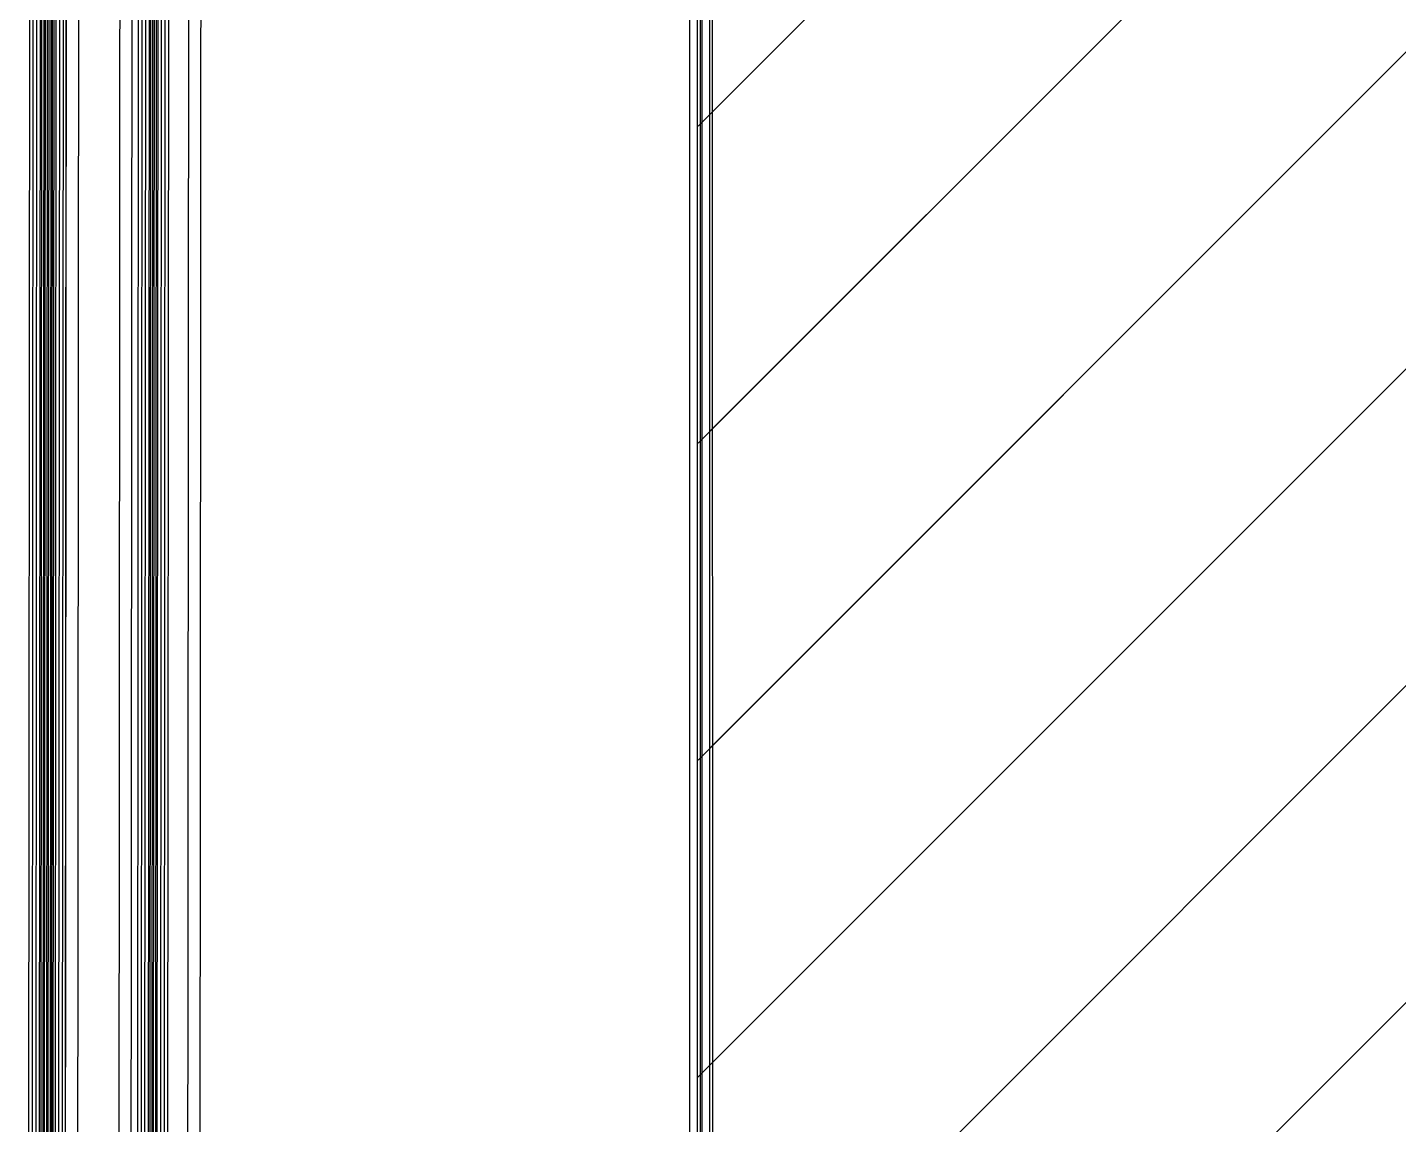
# Model space of a CAD drawing. Header units: inches. Extents: x 4821 to 127877, y 58012 to 433683.
# Drawn here: x 32887 to 33269.6, y 227421.9 to 227727.9 of the extents above; entities that cross this region are included whole.
import ezdxf
from ezdxf.xclip import XClip

# ---------------------------------------------------------------- set-up
doc = ezdxf.new("R2010")
doc.units = ezdxf.units.IN
doc.header["$MEASUREMENT"] = 0
doc.header["$XCLIPFRAME"] = 2
for name, color, linetype in [('A-WAL-CMU', 7, 'Continuous'), ('COL GROUND$0$Cloums$0$A-COL-HAT', 8, 'Continuous'), ('COL GROUND$0$Cloums$0$A-COL-RFC', 210, 'Continuous')]:
    doc.layers.add(name, color=color, linetype=linetype)

# ---------------------------------------------------------------- blocks, each defined once
blk = doc.blocks.new('COL GROUND')
at = {"layer": 'COL GROUND$0$Cloums$0$A-COL-HAT'}
h = blk.add_hatch(dxfattribs=at)
h.set_pattern_fill('ANSI31', color=256, scale=500)
h.set_pattern_definition([(45, (-66684.064, -49806.79), (-44.19417, 44.19417), [])])
h.paths.add_polyline_path([(-53697.66, -21674.95), (-53697.66, -19624.94), (-57497.66, -19624.94), (-57497.66, -21674.95), (-57797.66, -21674.95), (-57797.66, -21668.78), (-57795.6, -16624.94), (-50247.66, -16624.95), (-50247.66, -19574.95), (-50547.66, -19574.95), (-50547.66, -16924.95), (-57495.49, -16924.94), (-57497.66, -19324.95), (-53397.66, -19324.95), (-53397.66, -21674.95)])
at = {"layer": 'COL GROUND$0$Cloums$0$A-COL-RFC', "linetype": 'Continuous', "elevation": 0}
blk.add_lwpolyline([(-57797.66, -21674.94), (-57797.66, -16625.03), (-57503.64, -16624.95), (-50247.66, -16624.95), (-50247.66, -19574.95), (-50547.66, -19574.95), (-50547.66, -16924.95), (-57497.66, -16924.95), (-57497.66, -19324.94), (-53397.66, -19324.94), (-53397.66, -21674.94), (-53697.66, -21674.94), (-53697.66, -19624.94), (-57497.66, -19624.94), (-57497.66, -21674.94), (-57797.66, -21674.94)], dxfattribs=at)
blk = doc.blocks.new('FIRST SLAB EDGE')
at = {"color": 165, "linetype": 'Continuous', "extrusion": (5.69003e-07, 1.56101e-06, 1)}
for p, q in [((1200851.17, -1726823.88, 0), (1200849.16, -1724008.24, 0)), ((1200852.17, -1726823.88, 0), (1200850.16, -1724008.24, 0)), ((1200853.17, -1726823.88, 0), (1200851.16, -1724008.24, 0)), ((1200854.17, -1726823.88, 0), (1200852.16, -1724008.25, 0)), ((1200855.17, -1726823.88, 0), (1200853.16, -1724008.25, 0)), ((1200856.17, -1726823.87, 0), (1200854.16, -1724008.26, 0)), ((1200857.17, -1726822.87, 0), (1200855.16, -1724009.26, 0)), ((1200821.77, -1726819.38, 0), (1200819.76, -1724012.74, 0)), ((1200822.77, -1726819.38, 0), (1200820.76, -1724012.74, 0)), ((1200823.77, -1726819.38, 0), (1200821.76, -1724012.74, 0)), ((1200824.77, -1726819.38, 0), (1200822.76, -1724012.74, 0)), ((1200825.77, -1726819.38, 0), (1200823.76, -1724012.74, 0)), ((1200826.77, -1726819.38, 0), (1200824.76, -1724012.74, 0))]:
    blk.add_line(p, q, dxfattribs=at)
at = {"color": 31, "extrusion": (5.69003e-07, 1.56101e-06, 1)}
blk.add_line((1200850.37, -1726797.88, 0), (1200848.36, -1724034.24, 0), dxfattribs=at)
at = {"color": 31, "extrusion": (5.69003e-07, 1.56101e-06, 1), "elevation": -2.01}
for points in [[(1200812.77, -1726805.88), (1200810.76, -1724026.24)], [(1200831.97, -1726799.08), (1200829.96, -1724033.04)], [(1200844.96, -1724034.24), (1200846.97, -1726797.88)]]:
    blk.add_lwpolyline(points, dxfattribs=at)
at = {"layer": 'A-WAL-CMU'}
blk.add_line((1200672.34, -1728513.46), (1200672.34, -1723163.52), dxfattribs=at)

msp = doc.modelspace()

# ---------------------------------------------------------------- linework, layer by layer
at = {"layer": 'A-WAL-CMU'}
for p, q in [((33077.86, 232237.21), (33078.17, 226964.13)), ((33074.46, 232234.23), (33074.77, 226961.14))]:
    msp.add_line(p, q, dxfattribs=at)

# ---------------------------------------------------------------- block references
for p in [(90875.06, 248862.25, 0), (90871.66, 248859.26, 0)]:
    msp.add_blockref('COL GROUND', p, dxfattribs=at)
ref = msp.add_blockref('FIRST SLAB EDGE', (1233747.59, 1953673.46), dxfattribs=dict(at, xscale=-1))
XClip(ref).set_block_clipping_path([(1196236.1121028436, -1729554.8924368375), (1201281.1159926755, -1720979.7328682605)])
ref = msp.add_blockref('FIRST SLAB EDGE', (1233744.19, 1953670.48), dxfattribs=dict(at, xscale=-1))
XClip(ref).set_block_clipping_path([(1196236.1121028436, -1729554.8924368375), (1201281.1159926755, -1720979.7328682605)])

doc.saveas('drawing.dxf')
